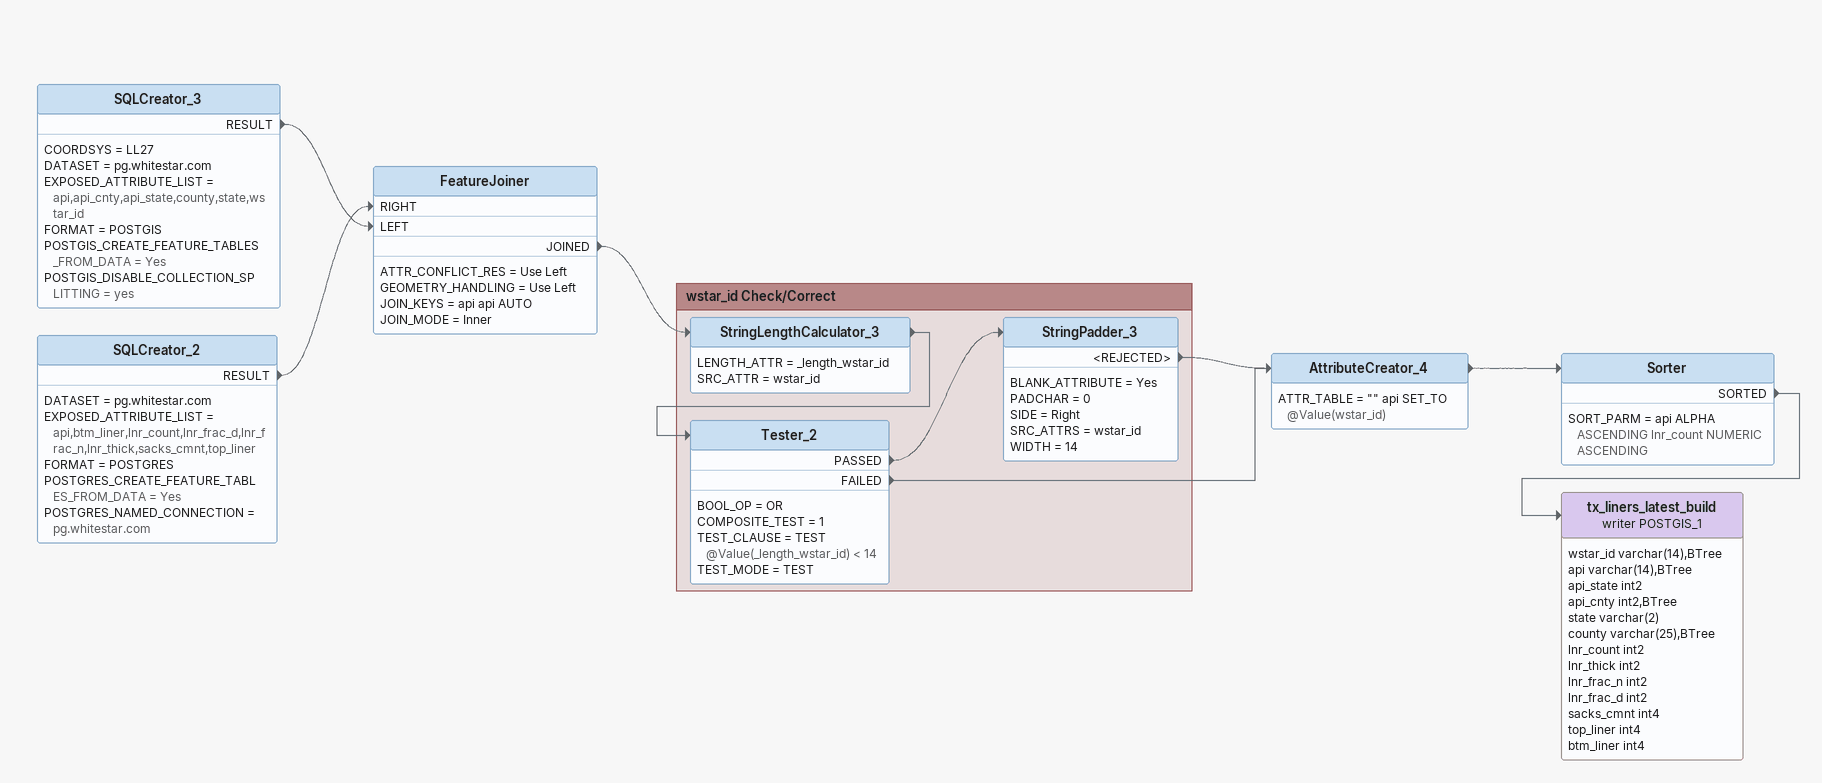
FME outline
SQLCreator_3
    COORDSYS = LL27
    DATASET = pg.whitestar.com
    EXPOSED_ATTRIBUTE_LIST = api,api_cnty,api_state,county,state,wstar_id
    FORMAT = POSTGIS
    POSTGIS_CREATE_FEATURE_TABLES_FROM_DATA = Yes
    POSTGIS_DISABLE_COLLECTION_SPLITTING = yes
    RESULT -> FeatureJoiner [LEFT]
SQLCreator_2
    DATASET = pg.whitestar.com
    EXPOSED_ATTRIBUTE_LIST = api,btm_liner,lnr_count,lnr_frac_d,lnr_frac_n,lnr_thick,sacks_cmnt,top_liner
    FORMAT = POSTGRES
    POSTGRES_CREATE_FEATURE_TABLES_FROM_DATA = Yes
    POSTGRES_NAMED_CONNECTION = pg.whitestar.com
    RESULT -> FeatureJoiner [RIGHT]
FeatureJoiner
    ATTR_CONFLICT_RES = Use Left
    GEOMETRY_HANDLING = Use Left
    JOIN_KEYS = api api AUTO
    JOIN_MODE = Inner
    JOINED -> StringLengthCalculator_3
AttributeCreator_4
    ATTR_TABLE = "" api SET_TO @Value(wstar_id)
    -> Sorter
Sorter
    SORT_PARM = api ALPHA ASCENDING lnr_count NUMERIC ASCENDING
    SORTED -> tx_liners_latest_build (writer POSTGIS_1)
tx_liners_latest_build (writer POSTGIS_1)
    attributes: wstar_id varchar(14),BTree, api varchar(14),BTree, api_state int2, api_cnty int2,BTree, state varchar(2), county varchar(25),BTree, lnr_count int2, lnr_thick int2, lnr_frac_n int2, lnr_frac_d int2, sacks_cmnt int4, top_liner int4, btm_liner int4

Bookmark: wstar_id Check/Correct
StringLengthCalculator_3
    LENGTH_ATTR = _length_wstar_id
    SRC_ATTR = wstar_id
    -> Tester_2
Tester_2
    BOOL_OP = OR
    COMPOSITE_TEST = 1
    TEST_CLAUSE = TEST @Value(_length_wstar_id) < 14
    TEST_MODE = TEST
    PASSED -> StringPadder_3
    FAILED -> AttributeCreator_4
StringPadder_3
    BLANK_ATTRIBUTE = Yes
    PADCHAR = 0
    SIDE = Right
    SRC_ATTRS = wstar_id
    WIDTH = 14
    <REJECTED> -> AttributeCreator_4
